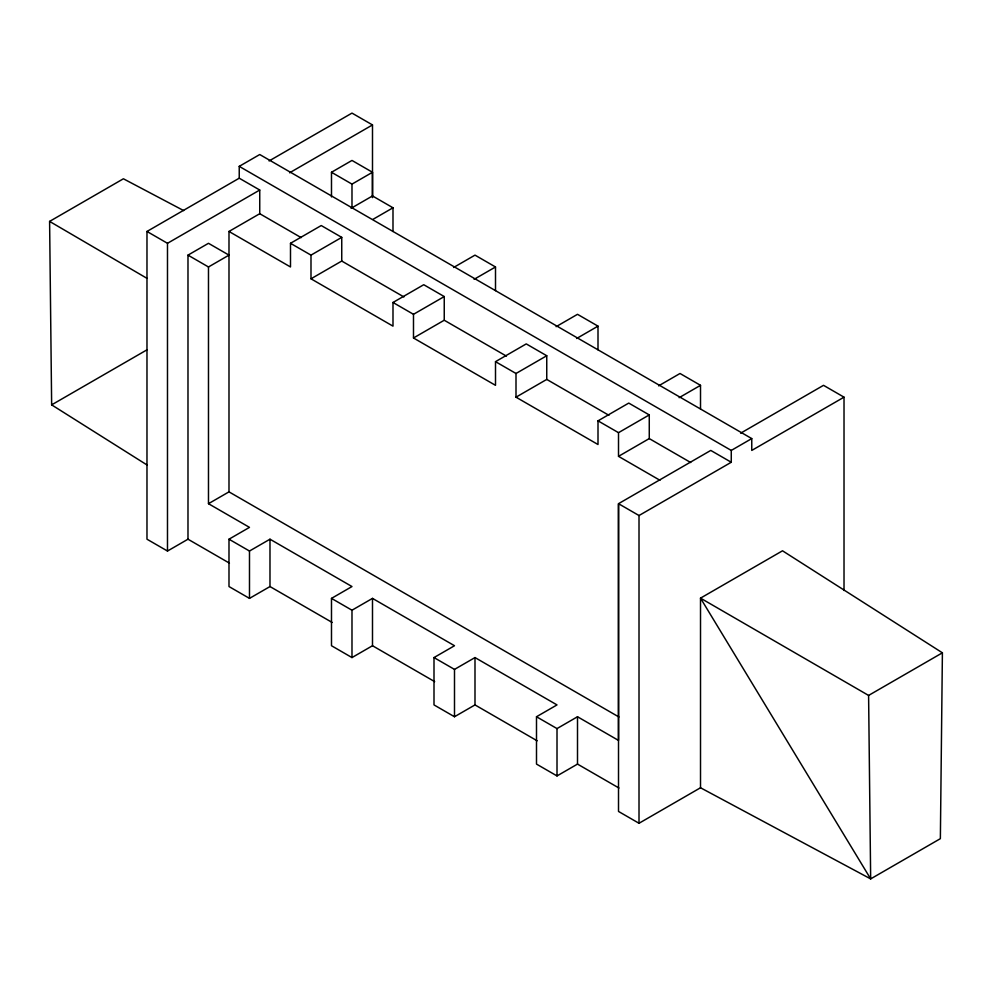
<?xml version="1.0" encoding="UTF-8"?>
<svg xmlns="http://www.w3.org/2000/svg" width="992" height="992" viewBox="0 0 992 992"><rect width="100%" height="100%" fill="white"/><g stroke="black" fill="none" stroke-linecap="round" stroke-linejoin="round"><path stroke-width="1.49" d="M844.018 590.476L844.018 397.172L751.762 450.43L751.762 438.588L259.743 154.529L239.233 166.358L239.233 178.2L146.977 231.458L146.977 539.202L167.487 551.044L187.984 539.202L229.425 563.134M167.487 551.044L167.487 243.3L146.977 231.458M187.984 539.202L187.984 255.13L208.481 243.3L228.991 255.13L208.481 266.972L187.984 255.13M208.481 266.972L208.481 503.7L249.488 527.372L228.991 539.202L228.991 586.545L249.488 598.387L269.985 586.557L332.146 622.443M249.488 598.387L249.488 551.031L269.985 539.202L351.986 586.545L331.489 598.387L331.489 645.73L351.986 657.572L372.496 645.73L372.496 598.387L351.986 610.216L331.489 598.387M301.184 237.634L259.743 213.702L259.743 190.03L239.233 178.2M341.744 237.373L310.992 255.13L310.992 278.802L341.744 261.045L341.744 237.373L321.234 225.544L290.495 243.3L290.495 266.972L228.991 231.458L228.991 491.858L618.909 716.98M372.496 197.619L372.496 124.93L351.986 113.1L269.092 160.952M444.242 296.558L413.49 314.315L413.49 337.987L444.242 320.23L444.242 296.558L423.745 284.716L392.993 302.473L392.993 326.145L310.992 278.802M546.753 355.744L516.001 373.488L516.001 397.172L546.753 379.415L546.753 355.744L526.256 343.902L495.504 361.658L495.504 385.33L413.49 337.987M649.264 414.916L618.512 432.673L618.512 456.345L649.264 438.588L649.264 414.916L628.754 403.087L598.002 420.844L598.002 444.515L516.001 397.172M239.233 166.358L731.265 450.43L731.265 462.26L710.768 450.43L618.512 503.688L618.512 811.444L639.009 823.273L639.009 515.53L618.512 503.688L618.512 740.416L577.505 716.745L557.008 728.587L536.498 716.745L536.498 764.088L557.008 775.93L577.505 764.088L618.958 788.02M700.513 787.76L700.513 598.139L782.514 550.796L942.4 652.81L940.366 838.662L870.666 878.9L700.513 787.76L639.009 823.273M147.052 464.988L51.646 404.86L49.6 221.402L123.405 178.783L183.669 210.589M167.487 243.3L259.743 190.03M289.602 172.794L372.496 124.93M228.991 231.458L259.743 213.702M331.489 196.937L331.489 172.273L351.986 160.444L372.496 172.273L372.496 197.036M331.489 172.273L351.986 184.115L372.496 172.273M351.106 208.295L372.496 195.945L392.993 207.787L392.993 231.458M51.646 404.86L146.828 349.916M372.942 219.368L392.993 207.787M453.604 267.48L474.994 255.13L495.504 266.972L495.504 290.644M474.102 279.322L495.504 266.972M208.481 503.7L228.991 491.858M556.115 326.666L577.505 314.315L598.002 326.145L598.002 349.816M576.612 338.495L598.002 326.145M658.614 385.851L680.016 373.488L700.513 385.33L700.513 409.002M679.123 397.68L700.513 385.33M740.627 433.194L823.521 385.33L844.018 397.172M731.265 450.43L751.762 438.588M639.009 515.53L731.265 462.26M537.168 740.801L474.994 704.915L454.497 716.745L434 704.915L434 657.572L454.497 645.73L372.496 598.387M434 657.572L454.497 669.402L474.994 657.572L557.008 704.915L536.498 716.745M868.595 695.429L870.666 878.9L700.513 598.139L868.595 695.429L942.4 652.81M341.744 261.045L403.905 296.943M444.242 320.23L506.416 356.116M546.753 379.415L608.914 415.301M649.264 438.588L690.705 462.52M290.495 243.3L310.992 255.13M392.993 302.473L413.49 314.315M495.504 361.658L516.001 373.488M598.002 420.844L618.512 432.673M618.512 456.345L659.953 480.277M228.991 539.202L249.488 551.031M372.496 645.73L434.657 681.616M49.6 221.402L147.064 278.392M577.505 716.745L577.505 764.088M557.008 728.587L557.008 775.93M474.994 657.572L474.994 704.915M454.497 669.402L454.497 716.745M351.986 184.115L351.986 207.328M351.986 610.216L351.986 657.572M269.985 539.202L269.985 586.557"/></g></svg>
